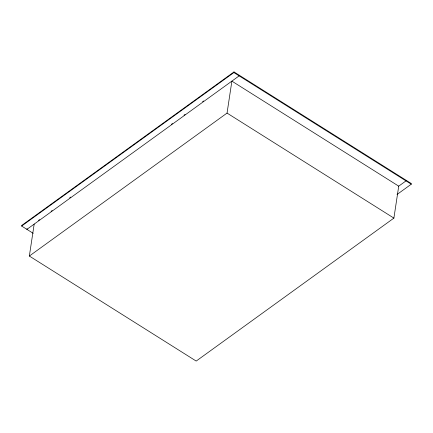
<?xml version="1.0" encoding="UTF-8"?>
<svg xmlns="http://www.w3.org/2000/svg" width="433" height="433" viewBox="0 0 433 433"><rect width="100%" height="100%" fill="white"/><g stroke="black" fill="none" stroke-linecap="round" stroke-linejoin="round"><path stroke-width="0.65" d="M33.189 233.317L21.65 226.053L21.747 225.414L233.993 71.927L411.35 183.565L411.253 184.204L397.029 194.493M27.003 228.721L26.906 229.36L239.151 75.872L239.249 75.234M29.347 256.049L227.049 113.083L231.882 81.133L398.728 186.158L393.895 218.108L196.192 361.073L29.347 256.049L34.18 224.099M21.65 226.053L233.896 72.565L233.993 71.927M406.094 180.258L405.997 180.897L398.338 186.434M38.488 220.413L39.582 219.623M51.072 211.315L52.166 210.525M69.67 197.865L70.763 197.075M171.419 124.287L172.513 123.497M183.998 115.189L185.091 114.399M202.601 101.739L203.694 100.949M233.896 72.565L411.253 184.204M227.049 113.083L393.895 218.108"/></g></svg>
